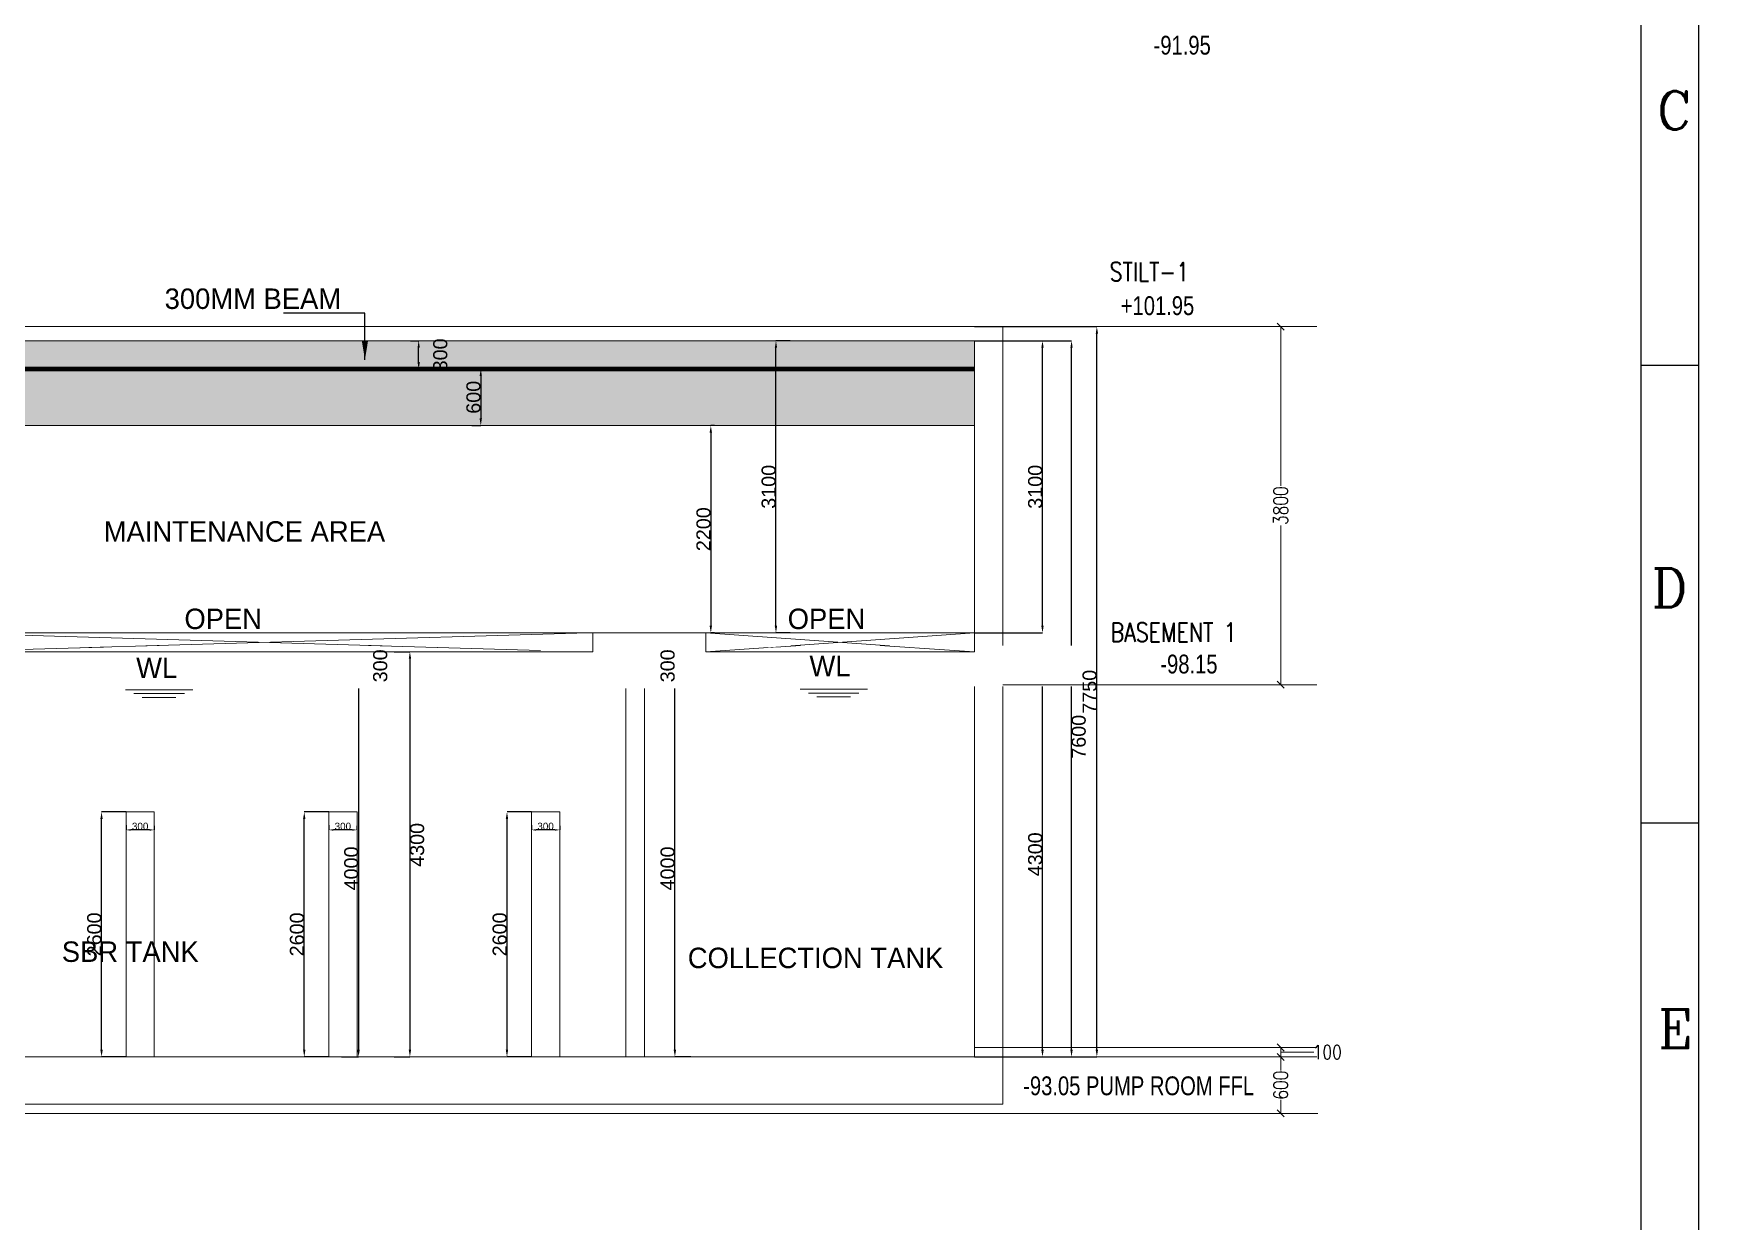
# Model space of a CAD drawing. Header units: millimetres. Extents: x -586673698 to -573385747, y -389867798 to -389752240.
# Drawn here: x -586616213 to -586598264, y -389782979 to -389770379 of the extents above; entities that cross this region are included whole.
import ezdxf

# ---------------------------------------------------------------- set-up
doc = ezdxf.new("R2010")
doc.units = ezdxf.units.MM
doc.header["$LTSCALE"] = 100
doc.linetypes.add('DASHED', pattern=[19.05, 12.7, -6.35])
doc.layers.add('dim', color=11, linetype='Continuous', lineweight=13)
doc.layers.add('PL-DOMESTIC WATER TANK', color=171, linetype='Continuous', lineweight=0)
for name, color, linetype in [('DT-PL-SHAFT', 230, 'Continuous'), ('DT-PL-SUMP', 230, 'Continuous'), ('LINE', 9, 'Continuous'), ('PL-TEXT', 241, 'Continuous'), ('T', 2, 'Continuous')]:
    doc.layers.add(name, color=color, linetype=linetype)
doc.styles.add('Arial', font='arial.ttf')
doc.styles.add('combine', font='romanc.shx', dxfattribs={"width": 0.8})
doc.styles.add('simplex-0.8', font='simplex.shx', dxfattribs={"width": 0.8})
doc.styles.add('style1', font='romanc.shx')
doc.dimstyles.new('75 ISO', dxfattribs={"dimtxt": 100, "dimasz": 75, "dimexe": 75, "dimexo": 0.7, "dimgap": 0.4, "dimtad": 0, "dimtoh": 1, "dimdec": 0, "dimdsep": 46, "dimtxsty": 'combine', "dimblk": 'OBLIQUE', "dimcen": 0, "dimclrd": 11, "dimclre": 2, "dimclrt": 4, "dimadec": 1, "dimazin": 2, "dimtfac": 1, "dimtdec": 0, "dimtmove": 2, "dimatfit": 3, "dimldrblk": 'OBLIQUE', "dimfxl": 0, "dimtolj": 1, "dimtzin": 0, "dimlwd": -1, "dimlwe": -1, "dimarcsym": 0})
doc.dimstyles.new('V Mts', dxfattribs={"dimtxt": 150, "dimasz": 75, "dimexe": 0.1, "dimexo": 0, "dimgap": 0.01, "dimtad": 1, "dimdec": 0, "dimzin": 3, "dimdsep": 46, "dimtxsty": 'Arial', "dimsah": 1, "dimcen": 0.09375, "dimdle": 0.01, "dimclrd": 8, "dimclre": 8, "dimclrt": 256, "dimadec": 0, "dimazin": 0, "dimtfac": 0.7, "dimtdec": 3, "dimtofl": 0, "dimtmove": 2, "dimatfit": 3, "dimfxl": 0, "dimfrac": 1, "dimtolj": 1, "dimtzin": 0, "dimarcsym": 0})
pattern_1 = [(0, (-585751073, -389642310.62), (0, 160), []), (90, (-585751072.99, -389642310.616), (-80, 160), [160, -160])]

# ---------------------------------------------------------------- blocks, each defined once
blk = doc.blocks.new('SHEET')
at = {"color": 7}
for p, q in [((1476, -988.65), (1476, 13.35)), ((1464, -976.65), (1464, 1.35)), ((1464, -296.85), (1476, -296.85)), ((1464, -392.25), (1476, -392.25))]:
    blk.add_line(p, q, dxfattribs=at)
at = {"layer": 'T', "color": 7, "style": 'style1'}
for s, p in [('C', (1467.22, -247.73)), ('D', (1466.17, -347.24)), ('E', (1467.55, -439.14))]:
    blk.add_text(s, height=8, dxfattribs=at).set_placement(p)
blk = doc.blocks.new('*D953')
at = {"layer": 'Defpoints', "color": 0, "ltscale": 5, "transparency": 16777216}
for p in [(-586609414, -389777236), (-586609246, -389777236, 3), (-586609246, -389781236, 3)]:
    blk.add_point(p, dxfattribs=at)
at = {"layer": 'DT-PL-SHAFT', "color": 8, "lineweight": -2, "ltscale": 5, "transparency": 16777216}
for p, q in [((-586609246, -389777236), (-586609415, -389777236)), ((-586609414, -389781161), (-586609414, -389777311)), ((-586609246, -389781236), (-586609415, -389781236))]:
    blk.add_line(p, q, dxfattribs=at)
at = {"layer": 'DT-PL-SHAFT', "color": 8, "ltscale": 5, "transparency": 16777216}
for points in [[(-586609427, -389777311), (-586609402, -389777311), (-586609414, -389777236)], [(-586609427, -389781161), (-586609402, -389781161), (-586609414, -389781236)]]:
    blk.add_solid(points, dxfattribs=at)
at = {"layer": 'DT-PL-SHAFT', "lineweight": 13, "ltscale": 5, "transparency": 16777216, "insert": (-586609491, -389779236), "char_height": 150, "attachment_point": 5, "rotation": 90, "style": 'Arial'}
blk.add_mtext('\\A1;4000', dxfattribs=at)
blk = doc.blocks.new('*D954')
at = {"layer": 'Defpoints', "color": 0, "ltscale": 5, "transparency": 16777216}
for p in [(-586609414, -389776936), (-586609330, -389776936, 3), (-586609330, -389777236)]:
    blk.add_point(p, dxfattribs=at)
at = {"layer": 'DT-PL-SHAFT', "color": 8, "lineweight": -2, "ltscale": 5, "transparency": 16777216}
for p, q in [((-586609330, -389776936), (-586609415, -389776936)), ((-586609414, -389777161), (-586609414, -389777011)), ((-586609330, -389777236), (-586609415, -389777236))]:
    blk.add_line(p, q, dxfattribs=at)
at = {"layer": 'DT-PL-SHAFT', "color": 8, "ltscale": 5, "transparency": 16777216}
for points in [[(-586609427, -389777011), (-586609402, -389777011), (-586609414, -389776936)], [(-586609427, -389777161), (-586609402, -389777161), (-586609414, -389777236)]]:
    blk.add_solid(points, dxfattribs=at)
at = {"layer": 'DT-PL-SHAFT', "lineweight": 13, "ltscale": 5, "transparency": 16777216, "insert": (-586609491, -389777086), "char_height": 150, "attachment_point": 5, "rotation": 90, "style": 'Arial'}
blk.add_mtext('\\A1;300', dxfattribs=at)
blk = doc.blocks.new('*D955')
at = {"layer": 'Defpoints', "color": 0, "ltscale": 5, "transparency": 16777216}
for p in [(-586606236, -389776936, 3), (-586605515, -389776936), (-586606236, -389781236, 3)]:
    blk.add_point(p, dxfattribs=at)
at = {"layer": 'DT-PL-SHAFT', "color": 8, "lineweight": -2, "ltscale": 5, "transparency": 16777216}
for p, q in [((-586606236, -389776936), (-586605515, -389776936)), ((-586605515, -389781161), (-586605515, -389777011)), ((-586606236, -389781236), (-586605515, -389781236))]:
    blk.add_line(p, q, dxfattribs=at)
at = {"layer": 'DT-PL-SHAFT', "color": 8, "ltscale": 5, "transparency": 16777216}
for points in [[(-586605528, -389777011), (-586605503, -389777011), (-586605515, -389776936)], [(-586605528, -389781161), (-586605503, -389781161), (-586605515, -389781236)]]:
    blk.add_solid(points, dxfattribs=at)
at = {"layer": 'DT-PL-SHAFT', "lineweight": 13, "ltscale": 5, "transparency": 16777216, "insert": (-586605592, -389779086), "char_height": 150, "attachment_point": 5, "rotation": 90, "style": 'Arial'}
blk.add_mtext('\\A1;4300', dxfattribs=at)
blk = doc.blocks.new('*D956')
at = {"layer": 'Defpoints', "color": 0, "ltscale": 5, "transparency": 16777216}
for p in [(-586606236, -389773636, 0), (-586605515, -389773636), (-586606236, -389776736, 3)]:
    blk.add_point(p, dxfattribs=at)
at = {"layer": 'DT-PL-SHAFT', "color": 8, "lineweight": -2, "ltscale": 5, "transparency": 16777216}
for p, q in [((-586606236, -389773636), (-586605515, -389773636)), ((-586605515, -389776661), (-586605515, -389773711)), ((-586606236, -389776736), (-586605515, -389776736))]:
    blk.add_line(p, q, dxfattribs=at)
at = {"layer": 'DT-PL-SHAFT', "color": 8, "ltscale": 5, "transparency": 16777216}
for points in [[(-586605528, -389773711), (-586605503, -389773711), (-586605515, -389773636)], [(-586605528, -389776661), (-586605503, -389776661), (-586605515, -389776736)]]:
    blk.add_solid(points, dxfattribs=at)
at = {"layer": 'DT-PL-SHAFT', "lineweight": 13, "ltscale": 5, "transparency": 16777216, "insert": (-586605592, -389775186), "char_height": 150, "attachment_point": 5, "rotation": 90, "style": 'Arial'}
blk.add_mtext('\\A1;3100', dxfattribs=at)
blk = doc.blocks.new('*D957')
at = {"layer": 'Defpoints', "color": 0, "ltscale": 5, "transparency": 16777216}
for p in [(-586606236, -389773636, 0), (-586605207, -389773636), (-586606236, -389781236, 3)]:
    blk.add_point(p, dxfattribs=at)
at = {"layer": 'DT-PL-SHAFT', "color": 8, "lineweight": -2, "ltscale": 5, "transparency": 16777216}
for p, q in [((-586606236, -389773636), (-586605207, -389773636)), ((-586605207, -389781161), (-586605207, -389773711)), ((-586606236, -389781236), (-586605207, -389781236))]:
    blk.add_line(p, q, dxfattribs=at)
at = {"layer": 'DT-PL-SHAFT', "color": 8, "ltscale": 5, "transparency": 16777216}
for points in [[(-586605220, -389773711), (-586605195, -389773711), (-586605207, -389773636)], [(-586605220, -389781161), (-586605195, -389781161), (-586605207, -389781236)]]:
    blk.add_solid(points, dxfattribs=at)
at = {"layer": 'DT-PL-SHAFT', "lineweight": 13, "ltscale": 5, "transparency": 16777216, "insert": (-586605131, -389777839), "char_height": 150, "attachment_point": 5, "rotation": 90, "style": 'Arial'}
blk.add_mtext('\\A1;7600', dxfattribs=at)
blk = doc.blocks.new('*D959')
at = {"layer": 'Defpoints', "color": 0, "ltscale": 5, "transparency": 16777216}
for p in [(-586608342, -389773636), (-586608193, -389773636, 0), (-586608193, -389776736, 3)]:
    blk.add_point(p, dxfattribs=at)
at = {"layer": 'DT-PL-SHAFT', "color": 8, "lineweight": -2, "ltscale": 5, "transparency": 16777216}
for p, q in [((-586608193, -389773636), (-586608342, -389773636)), ((-586608342, -389776661), (-586608342, -389773711)), ((-586608193, -389776736), (-586608342, -389776736))]:
    blk.add_line(p, q, dxfattribs=at)
at = {"layer": 'DT-PL-SHAFT', "color": 8, "ltscale": 5, "transparency": 16777216}
for points in [[(-586608355, -389773711), (-586608330, -389773711), (-586608342, -389773636)], [(-586608355, -389776661), (-586608330, -389776661), (-586608342, -389776736)]]:
    blk.add_solid(points, dxfattribs=at)
at = {"layer": 'DT-PL-SHAFT', "lineweight": 13, "ltscale": 5, "transparency": 16777216, "insert": (-586608419, -389775186), "char_height": 150, "attachment_point": 5, "rotation": 90, "style": 'Arial'}
blk.add_mtext('\\A1;3100', dxfattribs=at)
blk = doc.blocks.new('*D966')
at = {"layer": 'Defpoints', "color": 0, "ltscale": 5, "transparency": 16777216}
for p in [(-586612217, -389773636, 0), (-586612132, -389773636), (-586612217, -389773936, 0)]:
    blk.add_point(p, dxfattribs=at)
at = {"layer": 'DT-PL-SHAFT', "color": 8, "lineweight": -2, "ltscale": 5, "transparency": 16777216}
for p, q in [((-586612217, -389773636), (-586612131, -389773636)), ((-586612132, -389773861), (-586612132, -389773711)), ((-586612217, -389773936), (-586612131, -389773936))]:
    blk.add_line(p, q, dxfattribs=at)
at = {"layer": 'DT-PL-SHAFT', "color": 8, "ltscale": 5, "transparency": 16777216}
for points in [[(-586612144, -389773711), (-586612119, -389773711), (-586612132, -389773636)], [(-586612144, -389773861), (-586612119, -389773861), (-586612132, -389773936)]]:
    blk.add_solid(points, dxfattribs=at)
at = {"layer": 'DT-PL-SHAFT', "lineweight": 13, "ltscale": 5, "transparency": 16777216, "insert": (-586611902, -389773786), "char_height": 150, "attachment_point": 5, "rotation": 90, "style": 'Arial'}
blk.add_mtext('\\A1;300', dxfattribs=at)
blk = doc.blocks.new('*D967')
at = {"layer": 'Defpoints', "color": 0, "ltscale": 5, "transparency": 16777216}
for p in [(-586611569, -389773936, 0), (-586611569, -389774536, 0), (-586611473, -389774536)]:
    blk.add_point(p, dxfattribs=at)
at = {"layer": 'DT-PL-SHAFT', "color": 8, "lineweight": -2, "ltscale": 5, "transparency": 16777216}
for p, q in [((-586611569, -389773936), (-586611473, -389773936)), ((-586611473, -389774011), (-586611473, -389774461)), ((-586611569, -389774536), (-586611473, -389774536))]:
    blk.add_line(p, q, dxfattribs=at)
at = {"layer": 'DT-PL-SHAFT', "color": 8, "ltscale": 5, "transparency": 16777216}
for points in [[(-586611486, -389774011), (-586611461, -389774011), (-586611473, -389773936)], [(-586611486, -389774461), (-586611461, -389774461), (-586611473, -389774536)]]:
    blk.add_solid(points, dxfattribs=at)
at = {"layer": 'DT-PL-SHAFT', "lineweight": 13, "ltscale": 5, "transparency": 16777216, "insert": (-586611550, -389774236), "char_height": 150, "attachment_point": 5, "rotation": 90, "style": 'Arial'}
blk.add_mtext('\\A1;600', dxfattribs=at)
blk = doc.blocks.new('*D970')
at = {"layer": 'Defpoints', "color": 0, "ltscale": 5, "transparency": 16777216}
for p in [(-586608993, -389774536, 0), (-586609033, -389776736), (-586608993, -389776736, 3)]:
    blk.add_point(p, dxfattribs=at)
at = {"layer": 'DT-PL-SHAFT', "color": 8, "lineweight": -2, "ltscale": 5, "transparency": 16777216}
for p, q in [((-586608993, -389774536), (-586609033, -389774536)), ((-586609033, -389774611), (-586609033, -389776661)), ((-586608993, -389776736), (-586609033, -389776736))]:
    blk.add_line(p, q, dxfattribs=at)
at = {"layer": 'DT-PL-SHAFT', "color": 8, "ltscale": 5, "transparency": 16777216}
for points in [[(-586609046, -389774611), (-586609021, -389774611), (-586609033, -389774536)], [(-586609046, -389776661), (-586609021, -389776661), (-586609033, -389776736)]]:
    blk.add_solid(points, dxfattribs=at)
at = {"layer": 'DT-PL-SHAFT', "lineweight": 13, "ltscale": 5, "transparency": 16777216, "insert": (-586609110, -389775636), "char_height": 150, "attachment_point": 5, "rotation": 90, "style": 'Arial'}
blk.add_mtext('\\A1;2200', dxfattribs=at)
blk = doc.blocks.new('*D971')
at = {"layer": 'Defpoints', "color": 0, "ltscale": 5, "transparency": 16777216}
for p in [(-586612951, -389777236, 3), (-586612951, -389781236, 3), (-586612769, -389781236)]:
    blk.add_point(p, dxfattribs=at)
at = {"layer": 'DT-PL-SHAFT', "color": 8, "lineweight": -2, "ltscale": 5, "transparency": 16777216}
for p, q in [((-586612951, -389777236), (-586612769, -389777236)), ((-586612769, -389777311), (-586612769, -389781161)), ((-586612951, -389781236), (-586612769, -389781236))]:
    blk.add_line(p, q, dxfattribs=at)
at = {"layer": 'DT-PL-SHAFT', "color": 8, "ltscale": 5, "transparency": 16777216}
for points in [[(-586612782, -389777311), (-586612757, -389777311), (-586612769, -389777236)], [(-586612782, -389781161), (-586612757, -389781161), (-586612769, -389781236)]]:
    blk.add_solid(points, dxfattribs=at)
at = {"layer": 'DT-PL-SHAFT', "lineweight": 13, "ltscale": 5, "transparency": 16777216, "insert": (-586612846, -389779236), "char_height": 150, "attachment_point": 5, "rotation": 90, "style": 'Arial'}
blk.add_mtext('\\A1;4000', dxfattribs=at)
blk = doc.blocks.new('*D972')
at = {"layer": 'Defpoints', "color": 0, "ltscale": 5, "transparency": 16777216}
for p in [(-586612860, -389776936, 3), (-586612769, -389776936), (-586612860, -389777236)]:
    blk.add_point(p, dxfattribs=at)
at = {"layer": 'DT-PL-SHAFT', "color": 8, "lineweight": -2, "ltscale": 5, "transparency": 16777216}
for p, q in [((-586612860, -389776936), (-586612769, -389776936)), ((-586612769, -389777161), (-586612769, -389777011)), ((-586612860, -389777236), (-586612769, -389777236))]:
    blk.add_line(p, q, dxfattribs=at)
at = {"layer": 'DT-PL-SHAFT', "color": 8, "ltscale": 5, "transparency": 16777216}
for points in [[(-586612782, -389777011), (-586612757, -389777011), (-586612769, -389776936)], [(-586612782, -389777161), (-586612757, -389777161), (-586612769, -389777236)]]:
    blk.add_solid(points, dxfattribs=at)
at = {"layer": 'DT-PL-SHAFT', "lineweight": 13, "ltscale": 5, "transparency": 16777216, "insert": (-586612539, -389777086), "char_height": 150, "attachment_point": 5, "rotation": 90, "style": 'Arial'}
blk.add_mtext('\\A1;300', dxfattribs=at)
blk = doc.blocks.new('*D973')
at = {"layer": 'Defpoints', "color": 0, "ltscale": 5, "transparency": 16777216}
for p in [(-586612391, -389776936, 3), (-586612391, -389781236, 3), (-586612225, -389781236)]:
    blk.add_point(p, dxfattribs=at)
at = {"layer": 'DT-PL-SHAFT', "color": 8, "lineweight": -2, "ltscale": 5, "transparency": 16777216}
for p, q in [((-586612391, -389776936), (-586612225, -389776936)), ((-586612225, -389777011), (-586612225, -389781161)), ((-586612391, -389781236), (-586612225, -389781236))]:
    blk.add_line(p, q, dxfattribs=at)
at = {"layer": 'DT-PL-SHAFT', "color": 8, "ltscale": 5, "transparency": 16777216}
for points in [[(-586612237, -389777011), (-586612212, -389777011), (-586612225, -389776936)], [(-586612237, -389781161), (-586612212, -389781161), (-586612225, -389781236)]]:
    blk.add_solid(points, dxfattribs=at)
at = {"layer": 'DT-PL-SHAFT', "lineweight": 13, "ltscale": 5, "transparency": 16777216, "insert": (-586612148, -389778986), "char_height": 150, "attachment_point": 5, "rotation": 90, "style": 'Arial'}
blk.add_mtext('\\A1;4300', dxfattribs=at)
blk = doc.blocks.new('*D975')
at = {"layer": 'Defpoints', "color": 0, "ltscale": 5, "transparency": 16777216}
for p in [(-586610936, -389778777), (-586610936, -389778827), (-586610636, -389778785)]:
    blk.add_point(p, dxfattribs=at)
at = {"layer": 'DT-PL-SHAFT', "color": 8, "lineweight": -2, "ltscale": 5, "transparency": 16777216}
for p, q in [((-586610936, -389778777), (-586610936, -389778827)), ((-586610686, -389778827), (-586610886, -389778827)), ((-586610636, -389778785), (-586610636, -389778827))]:
    blk.add_line(p, q, dxfattribs=at)
at = {"layer": 'DT-PL-SHAFT', "color": 8, "ltscale": 5, "transparency": 16777216}
for points in [[(-586610886, -389778819), (-586610886, -389778836), (-586610936, -389778827)], [(-586610686, -389778819), (-586610686, -389778836), (-586610636, -389778827)]]:
    blk.add_solid(points, dxfattribs=at)
at = {"layer": 'DT-PL-SHAFT', "lineweight": 13, "ltscale": 5, "transparency": 16777216, "insert": (-586610786, -389778789), "char_height": 75, "attachment_point": 5, "style": 'Arial'}
blk.add_mtext('\\A1;300', dxfattribs=at)
blk = doc.blocks.new('*D976')
at = {"layer": 'Defpoints', "color": 0, "ltscale": 5, "transparency": 16777216}
for p in [(-586611195, -389778636), (-586610936, -389778636, 3), (-586610936, -389781236, 3)]:
    blk.add_point(p, dxfattribs=at)
at = {"layer": 'DT-PL-SHAFT', "color": 8, "lineweight": -2, "ltscale": 5, "transparency": 16777216}
for p, q in [((-586610936, -389778636), (-586611195, -389778636)), ((-586611195, -389781161), (-586611195, -389778711)), ((-586610936, -389781236), (-586611195, -389781236))]:
    blk.add_line(p, q, dxfattribs=at)
at = {"layer": 'DT-PL-SHAFT', "color": 8, "ltscale": 5, "transparency": 16777216}
for points in [[(-586611208, -389778711), (-586611183, -389778711), (-586611195, -389778636)], [(-586611208, -389781161), (-586611183, -389781161), (-586611195, -389781236)]]:
    blk.add_solid(points, dxfattribs=at)
at = {"layer": 'DT-PL-SHAFT', "lineweight": 13, "ltscale": 5, "transparency": 16777216, "insert": (-586611272, -389779936), "char_height": 150, "attachment_point": 5, "rotation": 90, "style": 'Arial'}
blk.add_mtext('\\A1;2600', dxfattribs=at)
blk = doc.blocks.new('*D977')
at = {"layer": 'Defpoints', "color": 0, "ltscale": 5, "transparency": 16777216}
for p in [(-586613086, -389778777), (-586613086, -389778827), (-586612786, -389778785)]:
    blk.add_point(p, dxfattribs=at)
at = {"layer": 'DT-PL-SHAFT', "color": 8, "lineweight": -2, "ltscale": 5, "transparency": 16777216}
for p, q in [((-586613086, -389778777), (-586613086, -389778827)), ((-586612836, -389778827), (-586613036, -389778827)), ((-586612786, -389778785), (-586612786, -389778827))]:
    blk.add_line(p, q, dxfattribs=at)
at = {"layer": 'DT-PL-SHAFT', "color": 8, "ltscale": 5, "transparency": 16777216}
for points in [[(-586613036, -389778819), (-586613036, -389778836), (-586613086, -389778827)], [(-586612836, -389778819), (-586612836, -389778836), (-586612786, -389778827)]]:
    blk.add_solid(points, dxfattribs=at)
at = {"layer": 'DT-PL-SHAFT', "lineweight": 13, "ltscale": 5, "transparency": 16777216, "insert": (-586612936, -389778789), "char_height": 75, "attachment_point": 5, "style": 'Arial'}
blk.add_mtext('\\A1;300', dxfattribs=at)
blk = doc.blocks.new('*D978')
at = {"layer": 'Defpoints', "color": 0, "ltscale": 5, "transparency": 16777216}
for p in [(-586613345, -389778636), (-586613086, -389778636, 3), (-586613086, -389781236, 3)]:
    blk.add_point(p, dxfattribs=at)
at = {"layer": 'DT-PL-SHAFT', "color": 8, "lineweight": -2, "ltscale": 5, "transparency": 16777216}
for p, q in [((-586613086, -389778636), (-586613345, -389778636)), ((-586613345, -389781161), (-586613345, -389778711)), ((-586613086, -389781236), (-586613345, -389781236))]:
    blk.add_line(p, q, dxfattribs=at)
at = {"layer": 'DT-PL-SHAFT', "color": 8, "ltscale": 5, "transparency": 16777216}
for points in [[(-586613358, -389778711), (-586613333, -389778711), (-586613345, -389778636)], [(-586613358, -389781161), (-586613333, -389781161), (-586613345, -389781236)]]:
    blk.add_solid(points, dxfattribs=at)
at = {"layer": 'DT-PL-SHAFT', "lineweight": 13, "ltscale": 5, "transparency": 16777216, "insert": (-586613422, -389779936), "char_height": 150, "attachment_point": 5, "rotation": 90, "style": 'Arial'}
blk.add_mtext('\\A1;2600', dxfattribs=at)
blk = doc.blocks.new('*D979')
at = {"layer": 'Defpoints', "color": 0, "ltscale": 5, "transparency": 16777216}
for p in [(-586615236, -389778777), (-586615236, -389778827), (-586614936, -389778785)]:
    blk.add_point(p, dxfattribs=at)
at = {"layer": 'DT-PL-SHAFT', "color": 8, "lineweight": -2, "ltscale": 5, "transparency": 16777216}
for p, q in [((-586615236, -389778777), (-586615236, -389778827)), ((-586614986, -389778827), (-586615186, -389778827)), ((-586614936, -389778785), (-586614936, -389778827))]:
    blk.add_line(p, q, dxfattribs=at)
at = {"layer": 'DT-PL-SHAFT', "color": 8, "ltscale": 5, "transparency": 16777216}
for points in [[(-586615186, -389778819), (-586615186, -389778836), (-586615236, -389778827)], [(-586614986, -389778819), (-586614986, -389778836), (-586614936, -389778827)]]:
    blk.add_solid(points, dxfattribs=at)
at = {"layer": 'DT-PL-SHAFT', "lineweight": 13, "ltscale": 5, "transparency": 16777216, "insert": (-586615086, -389778789), "char_height": 75, "attachment_point": 5, "style": 'Arial'}
blk.add_mtext('\\A1;300', dxfattribs=at)
blk = doc.blocks.new('*D980')
at = {"layer": 'Defpoints', "color": 0, "ltscale": 5, "transparency": 16777216}
for p in [(-586615495, -389778636), (-586615236, -389778636, 3), (-586615236, -389781236, 3)]:
    blk.add_point(p, dxfattribs=at)
at = {"layer": 'DT-PL-SHAFT', "color": 8, "lineweight": -2, "ltscale": 5, "transparency": 16777216}
for p, q in [((-586615236, -389778636), (-586615495, -389778636)), ((-586615495, -389781161), (-586615495, -389778711)), ((-586615236, -389781236), (-586615495, -389781236))]:
    blk.add_line(p, q, dxfattribs=at)
at = {"layer": 'DT-PL-SHAFT', "color": 8, "ltscale": 5, "transparency": 16777216}
for points in [[(-586615508, -389778711), (-586615483, -389778711), (-586615495, -389778636)], [(-586615508, -389781161), (-586615483, -389781161), (-586615495, -389781236)]]:
    blk.add_solid(points, dxfattribs=at)
at = {"layer": 'DT-PL-SHAFT', "lineweight": 13, "ltscale": 5, "transparency": 16777216, "insert": (-586615572, -389779936), "char_height": 150, "attachment_point": 5, "rotation": 90, "style": 'Arial'}
blk.add_mtext('\\A1;2600', dxfattribs=at)
blk = doc.blocks.new('_Oblique')
at = {"color": 0, "linetype": 'ByBlock', "lineweight": -2}
blk.add_line((-0.5, -0.5), (0.5, 0.5), dxfattribs=at)
blk = doc.blocks.new('*D985')
at = {"layer": 'Defpoints', "color": 0, "transparency": 16777216}
for p in [(-586603119, -389773486, 0), (-586603119, -389777286, -3), (-586602989, -389777286)]:
    blk.add_point(p, dxfattribs=at)
at = {"layer": 'dim', "color": 2, "transparency": 16777216}
for p, q in [((-586602990, -389773486), (-586602939, -389773486)), ((-586602990, -389777286), (-586602939, -389777286))]:
    blk.add_line(p, q, dxfattribs=at)
at = {"layer": 'dim', "color": 11, "transparency": 16777216}
for p, q in [((-586602989, -389773486), (-586602989, -389775175)), ((-586602989, -389777286), (-586602989, -389775598))]:
    blk.add_line(p, q, dxfattribs=at)
at = {"layer": 'dim', "color": 11, "transparency": 16777216, "xscale": 75, "yscale": 75, "zscale": 75}
for p, rotation in [((-586602989, -389773486), 90), ((-586602989, -389777286), 270)]:
    blk.add_blockref('_Oblique', p, dxfattribs=dict(at, rotation=rotation))
at = {"layer": 'dim', "color": 4, "lineweight": 13, "transparency": 16777216, "insert": (-586602989, -389775386), "char_height": 150, "attachment_point": 5, "rotation": 90, "style": 'simplex-0.8'}
blk.add_mtext('\\A1;3800', dxfattribs=at)
blk = doc.blocks.new('*D874')
at = {"layer": 'Defpoints', "color": 0, "transparency": 16777216}
for p in [(-586603119, -389781136, 8), (-586603119, -389781236, 8), (-586602989, -389781236)]:
    blk.add_point(p, dxfattribs=at)
at = {"layer": 'dim', "color": 2, "transparency": 16777216}
for p, q in [((-586602990, -389781136), (-586602939, -389781136)), ((-586602990, -389781236), (-586602939, -389781236))]:
    blk.add_line(p, q, dxfattribs=at)
at = {"layer": 'dim', "color": 11, "transparency": 16777216}
for p, q in [((-586602989, -389781136), (-586602989, -389781236)), ((-586602989, -389781186), (-586602639, -389781186)), ((-586602639, -389781186), (-586602638, -389781186))]:
    blk.add_line(p, q, dxfattribs=at)
at = {"layer": 'dim', "color": 11, "transparency": 16777216, "xscale": 75, "yscale": 75, "zscale": 75}
for p, rotation in [((-586602989, -389781136), 90), ((-586602989, -389781236), 270)]:
    blk.add_blockref('_Oblique', p, dxfattribs=dict(at, rotation=rotation))
at = {"layer": 'dim', "color": 4, "lineweight": 13, "transparency": 16777216, "insert": (-586602495, -389781186), "char_height": 150, "attachment_point": 5, "style": 'simplex-0.8'}
blk.add_mtext('\\A1;100', dxfattribs=at)
blk = doc.blocks.new('*D876')
at = {"layer": 'Defpoints', "color": 0, "transparency": 16777216}
for p in [(-586603119, -389781236, -3), (-586603119, -389781836, 3), (-586602989, -389781836)]:
    blk.add_point(p, dxfattribs=at)
at = {"layer": 'dim', "color": 2, "transparency": 16777216}
for p, q in [((-586602990, -389781236), (-586602939, -389781236)), ((-586602990, -389781836), (-586602939, -389781836))]:
    blk.add_line(p, q, dxfattribs=at)
at = {"layer": 'dim', "color": 11, "transparency": 16777216}
for p, q in [((-586602989, -389781236), (-586602989, -389781382)), ((-586602989, -389781836), (-586602989, -389781691))]:
    blk.add_line(p, q, dxfattribs=at)
at = {"layer": 'dim', "color": 11, "transparency": 16777216, "xscale": 75, "yscale": 75, "zscale": 75}
for p, rotation in [((-586602989, -389781236), 90), ((-586602989, -389781836), 270)]:
    blk.add_blockref('_Oblique', p, dxfattribs=dict(at, rotation=rotation))
at = {"layer": 'dim', "color": 4, "lineweight": 13, "transparency": 16777216, "insert": (-586602989, -389781536), "char_height": 150, "attachment_point": 5, "rotation": 90, "style": 'simplex-0.8'}
blk.add_mtext('\\A1;600', dxfattribs=at)
blk = doc.blocks.new('*D827')
at = {"layer": 'Defpoints', "color": 0, "ltscale": 5, "transparency": 16777216}
for p in [(-586606236, -389773486, 8), (-586604939, -389773486), (-586606236, -389781236, 11)]:
    blk.add_point(p, dxfattribs=at)
at = {"layer": 'DT-PL-SHAFT', "color": 8, "lineweight": -2, "ltscale": 5, "transparency": 16777216}
for p, q in [((-586606236, -389773486), (-586604939, -389773486)), ((-586604939, -389781161), (-586604939, -389773561)), ((-586606236, -389781236), (-586604939, -389781236))]:
    blk.add_line(p, q, dxfattribs=at)
at = {"layer": 'DT-PL-SHAFT', "color": 8, "ltscale": 5, "transparency": 16777216}
for points in [[(-586604951, -389773561), (-586604926, -389773561), (-586604939, -389773486)], [(-586604951, -389781161), (-586604926, -389781161), (-586604939, -389781236)]]:
    blk.add_solid(points, dxfattribs=at)
at = {"layer": 'DT-PL-SHAFT', "ltscale": 5, "transparency": 16777216, "insert": (-586605015, -389777361), "char_height": 150, "attachment_point": 5, "rotation": 90, "style": 'Arial'}
blk.add_mtext('\\A1;7750', dxfattribs=at)
blk = doc.blocks.new('*D700')
at = {"layer": 'Defpoints', "color": 0, "ltscale": 5, "transparency": 16777216}
for p in [(-927883, -80050), (-926683, -80050), (-927883, -80117)]:
    blk.add_point(p, dxfattribs=at)
at = {"layer": 'DT-PL-SHAFT', "color": 8, "lineweight": -2, "ltscale": 5, "transparency": 16777216}
for p, q in [((-927883, -80050), (-927883, -80117)), ((-926683, -80050), (-926683, -80117)), ((-927858, -80117), (-927391, -80117)), ((-926708, -80117), (-927174, -80117))]:
    blk.add_line(p, q, dxfattribs=at)
at = {"layer": 'DT-PL-SHAFT', "color": 8, "ltscale": 5, "transparency": 16777216}
for points in [[(-927858, -80113), (-927858, -80121), (-927883, -80117)], [(-926708, -80113), (-926708, -80121), (-926683, -80117)]]:
    blk.add_solid(points, dxfattribs=at)
at = {"layer": 'DT-PL-SHAFT', "ltscale": 5, "transparency": 16777216, "insert": (-927283, -80117), "char_height": 75, "attachment_point": 5, "style": 'Arial'}
blk.add_mtext('\\A1;1200', dxfattribs=at)
blk = doc.blocks.new('*D701')
at = {"layer": 'Defpoints', "color": 0, "ltscale": 5, "transparency": 16777216}
for p in [(-926683, -78450), (-926584, -78450), (-926683, -80050)]:
    blk.add_point(p, dxfattribs=at)
at = {"layer": 'DT-PL-SHAFT', "color": 8, "lineweight": -2, "ltscale": 5, "transparency": 16777216}
for p, q in [((-926683, -78450), (-926584, -78450)), ((-926584, -78475), (-926584, -79132)), ((-926584, -80025), (-926584, -79348)), ((-926683, -80050), (-926584, -80050))]:
    blk.add_line(p, q, dxfattribs=at)
at = {"layer": 'DT-PL-SHAFT', "color": 8, "ltscale": 5, "transparency": 16777216}
for points in [[(-926588, -78475), (-926580, -78475), (-926584, -78450)], [(-926588, -80025), (-926580, -80025), (-926584, -80050)]]:
    blk.add_solid(points, dxfattribs=at)
at = {"layer": 'DT-PL-SHAFT', "ltscale": 5, "transparency": 16777216, "insert": (-926584, -79240), "char_height": 75, "attachment_point": 5, "rotation": 90, "style": 'Arial'}
blk.add_mtext('\\A1;1600', dxfattribs=at)
blk = doc.blocks.new('FDHHJJ')
at = {"layer": 'DT-PL-SHAFT', "color": 1, "ltscale": 5}
for base, p2, angle, picture, middle in [((-926583.8, -78450.4), (-926682.8, -78450.4), 90, '*D701', (-926583.8, -79239.9)), ((-927882.8, -80117.1), (-927882.8, -80050.4), 180, '*D700', (-927282.8, -80117.1))]:
    dim = blk.add_linear_dim(base=base, p1=(-926682.8, -80050.4), p2=p2, angle=angle, dimstyle='V Mts', override={"dimtxt": 75, "dimasz": 25}, dxfattribs=at)
    dim.commit()
    dim.dimension.update_dxf_attribs({"geometry": picture, "text_midpoint": middle, "dimtype": 129})

msp = doc.modelspace()

# ---------------------------------------------------------------- hatches: boundary and pattern name
at = {"layer": 'DT-PL-SHAFT', "lineweight": 13, "ltscale": 15}
h = msp.add_hatch(dxfattribs=at)
h.set_pattern_fill('AR-B88', color=2, scale=20)
h.set_pattern_definition(pattern_1)
h.paths.add_polyline_path([(-586637386.2, -389773636.3), (-586606235.6, -389773636.3), (-586606235.6, -389773936.3), (-586637386.2, -389773936.3)])
h = msp.add_hatch(dxfattribs=at)
h.set_pattern_fill('AR-B88', color=4, scale=20)
h.set_pattern_definition(pattern_1)
h.paths.add_polyline_path([(-586637386.2, -389773936.3), (-586606235.6, -389773936.3), (-586606235.6, -389774536.3), (-586637386.2, -389774536.3), (-586637386.1, -389774536.3), (-586637386.2, -389774536.3)])
h.paths.add_polyline_path([(-586634234.3, -389774440.8), (-586637386.2, -389774131.7)], flags=16)

# ---------------------------------------------------------------- linework, layer by layer
at = {"layer": 'DT-PL-SHAFT', "color": 1, "lineweight": 13, "ltscale": 5}
for p, q in [((-586605935.6, -389773486.3, -295.9), (-586605935.6, -389781736.3, -295.9)), ((-586606235.6, -389773786.3, -295.9), (-586606235.6, -389781236.3, -295.9)), ((-586609935.6, -389776936.3, -301), (-586609935.6, -389781236.3, -295.8)), ((-586609735.6, -389776936.3, -295.8), (-586609735.6, -389781236.3, -295.8))]:
    msp.add_line(p, q, dxfattribs=at)
for points, elevation in [([(-586605935.6, -389773486.3), (-586637686.2, -389773486.3)], -298.8), ([(-586606235.6, -389773636.3), (-586637386.1, -389773636.3)], -298.8), ([(-586606235.6, -389773636.3), (-586606235.6, -389773936.3)], -298.9), ([(-586606235.6, -389773936.3), (-586606235.6, -389774536.3)], -298.9), ([(-586609935.6, -389776736.3), (-586622435.6, -389776736.3)], -295.8), ([(-586606235.6, -389776736.3), (-586609935.6, -389776736.3)], -295.8), ([(-586609935.6, -389776936.3), (-586622136, -389776936.3)], -295.8), ([(-586606235.6, -389776936.3), (-586609735.6, -389776936.3)], -295.8), ([(-586606235.6, -389781236.3), (-586622235.6, -389781236.3)], -295.8)]:
    msp.add_lwpolyline(points, dxfattribs=dict(at, elevation=elevation))
at = {"layer": 'DT-PL-SHAFT', "color": 5, "lineweight": 13, "ltscale": 5, "const_width": 50, "elevation": -298.8}
msp.add_lwpolyline([(-586606235.6, -389773936.3), (-586637386.1, -389773936.3)], dxfattribs=at)
at = {"layer": 'DT-PL-SHAFT', "color": 11, "lineweight": 13, "ltscale": 5, "true_color": 0xf27172, "elevation": -298.8}
for points in [[(-586606235.6, -389774536.3), (-586637386.1, -389774536.3)], [(-586615064.2, -389777421.4), (-586614706.1, -389777421.4)], [(-586607909, -389777415.5), (-586607550.8, -389777415.5)]]:
    msp.add_lwpolyline(points, dxfattribs=at)
at = {"layer": 'DT-PL-SHAFT', "color": 215, "lineweight": 13, "ltscale": 5, "true_color": 0xa953a0, "elevation": -295.8}
for points in [[(-586609935.6, -389777235.8), (-586618935.6, -389777235.8)], [(-586606235.6, -389777236.3), (-586609735.6, -389777236.3)]]:
    msp.add_lwpolyline(points, dxfattribs=at)
at = {"layer": 'DT-PL-SHAFT', "color": 247, "lineweight": 13, "ltscale": 5}
for points, elevation in [([(-586614935.6, -389781236.3), (-586614935.6, -389778636.3), (-586615235.6, -389778636.3), (-586615235.6, -389781236.3)], -316.8), ([(-586612785.6, -389781236.3), (-586612785.6, -389778636.3), (-586613085.6, -389778636.3), (-586613085.6, -389781236.3)], -304.4), ([(-586610635.6, -389781236.3), (-586610635.6, -389778636.3), (-586610935.6, -389778636.3), (-586610935.6, -389781236.3)], -304.4)]:
    msp.add_lwpolyline(points, dxfattribs=dict(at, elevation=elevation))
at = {"layer": 'DT-PL-SUMP', "color": 8, "lineweight": 13, "ltscale": 0.5}
for p, q in [((-586605935.6, -389773486.3, -298.9), (-586602605.3, -389773486.3, -298.9)), ((-586606235.6, -389781136.3, -298.9), (-586602605.3, -389781136.3, -298)), ((-586606235.6, -389781236.3, -298.9), (-586602605.3, -389781236.3, -298))]:
    msp.add_line(p, q, dxfattribs=at)
at = {"layer": 'DT-PL-SUMP', "color": 8, "lineweight": 13, "ltscale": 0.5, "elevation": -295.8}
msp.add_lwpolyline([(-586623259.9, -389781836.3), (-586602596.1, -389781836.3)], dxfattribs=at)
at = {"layer": 'PL-DOMESTIC WATER TANK', "lineweight": 13, "ltscale": 200, "elevation": -295.8}
msp.add_lwpolyline([(-586605935.6, -389781736.3), (-586622235.6, -389781736.3)], dxfattribs=at)

# ---------------------------------------------------------------- block references
at = {"layer": 'DT-PL-SHAFT', "color": 1, "lineweight": 13, "xscale": -1, "rotation": 180}
msp.add_blockref('FDHHJJ', (-585737895.8, -389853681.5, -305.5), dxfattribs=at)
at = {"layer": 'LINE', "color": 7, "linetype": 'ByBlock', "lineweight": 13, "ltscale": 2, "xscale": 50.91065699553089, "yscale": 50.91065699553089, "zscale": 50.91065699553089}
msp.add_blockref('SHEET', (-586673697.7, -389758783.3, -234.9), dxfattribs=at)

# ---------------------------------------------------------------- texts
at = {"layer": 'DT-PL-SHAFT', "color": 1, "lineweight": 13}
msp.add_text('300MM BEAM', height=217.15, dxfattribs=at).set_placement((-586614826.2, -389773298.5, -301.6))
at = {"layer": 'DT-PL-SHAFT', "color": 140, "lineweight": 13}
for s, height, p in [('MAINTENANCE AREA', 217.152, (-586615472.2, -389775768.2, -304.8)), ('SBR TANK', 217.15, (-586615917, -389780227.9, -298.7)), ('COLLECTION TANK', 217.152, (-586609277.6, -389780294, -298.7))]:
    msp.add_text(s, height=height, dxfattribs=at).set_placement(p)
at = {"layer": 'DT-PL-SHAFT', "color": 30, "lineweight": 13, "true_color": 0xf8991e}
for p in [(-586614616.5, -389776695.9, -295.8), (-586608217.8, -389776695.9, -295.8)]:
    msp.add_text('OPEN', height=217.15, dxfattribs=at).set_placement(p)
at = {"layer": 'PL-TEXT', "lineweight": 13, "char_height": 200, "width": 15478.707, "attachment_point": 5, "style": 'simplex-0.8'}
for s, insert in [('{\\fCentury Gothic|b0|i0|c0|p34;-91.95}', (-586604033.6, -389770500.6, -297.5)), ('STILT-1', (-586604382.1, -389772904, -299.8)), ('{\\fCentury Gothic|b0|i0|c0|p34;+101.95}', (-586604295.5, -389773265, -299)), ('{\\fCentury Gothic|b0|i0|c0|p34;-93.05 PUMP ROOM FFL }', (-586604495.4, -389781544.4, -312.5))]:
    msp.add_mtext(s, dxfattribs=dict(at, insert=insert))

# ---------------------------------------------------------------- dimensions: what is measured, and where the dimension line sits
at = {"layer": 'dim', "lineweight": 13}
for p1, p2, picture, middle in [((-586603118.8, -389781136.3, -298.2), (-586603118.8, -389781236.3, -298.2), '*D874', (-586602637.5, -389781186.3, -306.4)), ((-586603118.8, -389781236.3, -302), (-586603118.8, -389781836.3, -295.8), '*D876', (-586602988.9, -389781536.3, -299))]:
    dim = msp.add_aligned_dim(p1=p1, p2=p2, distance=129.9, dimstyle='75 ISO', override={"dimtxt": 150, "dimexe": 50, "dimtxsty": 'simplex-0.8', "dimtmove": 1}, dxfattribs=at)
    dim.commit()
    dim.dimension.update_dxf_attribs({"geometry": picture, "text_midpoint": middle})
at = {"layer": 'DT-PL-SHAFT', "color": 1, "lineweight": 13, "ltscale": 5}
for p1, p2, distance, picture, middle in [((-586612217.4, -389773936.3, -298.8), (-586612217.4, -389773636.3, -298.8), -85.9, '*D966', (-586611901.5, -389773786.3, -298.8)), ((-586608193.3, -389776736.3, -295.8), (-586608193.3, -389773636.3, -298.8), 149.1, '*D959', (-586608419, -389775186.3, -298.8)), ((-586606235.6, -389776736.3, -295.9), (-586606235.6, -389773636.3, -298.9), -720.3, '*D956', (-586605591.9, -389775186.3, -298.8)), ((-586611568.6, -389773936.3, -298.8), (-586611568.6, -389774536.3, -298.8), 95.4, '*D967', (-586611549.8, -389774236.3, -298.8)), ((-586608993.4, -389774536.3, -298.8), (-586608993.4, -389776736.3, -295.8), -40, '*D970', (-586609110, -389775636.3, -298.8)), ((-586609330.2, -389777236.3, -298.7), (-586609330.2, -389776936.3, -295.8), 84.2, '*D954', (-586609491.2, -389777086.3, -298.7)), ((-586606235.6, -389781236.3, -295.9), (-586606235.6, -389776936.3, -295.9), -720.3, '*D955', (-586605591.9, -389779086.3, -298.8)), ((-586609245.9, -389781236.3, -295.8), (-586609245.9, -389777236.3, -295.8), 168.6, '*D953', (-586609491, -389779236.3, -298.7)), ((-586615235.6, -389781236.3, -316.8), (-586615235.6, -389778636.3, -316.8), 259.6, '*D980', (-586615571.8, -389779936.3, -319.9)), ((-586613085.6, -389781236.3, -304.4), (-586613085.6, -389778636.3, -304.4), 259.6, '*D978', (-586613421.8, -389779936.3, -307.5)), ((-586610935.6, -389781236.3, -304.4), (-586610935.6, -389778636.3, -304.4), 259.6, '*D976', (-586611271.8, -389779936.3, -307.5))]:
    dim = msp.add_aligned_dim(p1=p1, p2=p2, distance=distance, dimstyle='V Mts', dxfattribs=at)
    dim.commit()
    dim.dimension.update_dxf_attribs({"geometry": picture, "text_midpoint": middle})
dim = msp.add_linear_dim(base=(-586605207.1, -389773636.3, -298.8), p1=(-586606235.6, -389781236.3, -295.9), p2=(-586606235.6, -389773636.3, -298.9), angle=90, dimstyle='V Mts', dxfattribs=at)
dim.commit()
dim.dimension.update_dxf_attribs({"geometry": '*D957', "text_midpoint": (-586605130.5, -389777838.9, -298.8), "dimtype": 161})
at = {"layer": 'DT-PL-SHAFT', "color": 2, "lineweight": 13, "ltscale": 5}
for base, p1, p2, picture, middle in [((-586615235.6, -389778827.3, -316.8), (-586614935.6, -389778785.2, -316.8), (-586615235.6, -389778776.8, -316.8), '*D979', (-586615085.6, -389778788.9, -316.8)), ((-586613085.6, -389778827.3, -304.4), (-586612785.6, -389778785.2, -304.4), (-586613085.6, -389778776.8, -304.4), '*D977', (-586612935.6, -389778788.9, -304.4)), ((-586610935.6, -389778827.3, -304.4), (-586610635.6, -389778785.2, -304.4), (-586610935.6, -389778776.8, -304.4), '*D975', (-586610785.6, -389778788.9, -304.4))]:
    dim = msp.add_linear_dim(base=base, p1=p1, p2=p2, angle=180, dimstyle='V Mts', override={"dimtxt": 75, "dimasz": 50}, dxfattribs=at)
    dim.commit()
    dim.dimension.update_dxf_attribs({"geometry": picture, "text_midpoint": middle})

# ---------------------------------------------------------------- leaders
at = {"layer": 'DT-PL-SHAFT', "color": 1, "lineweight": 13, "ltscale": 5}
msp.add_leader([(-586612701.8, -389773837.5, -298.8), (-586612701.8, -389773344.6, -298.8), (-586613566, -389773344.6, -298.8)], dimstyle='V Mts', override={"dimasz": 200, "dimgap": 0.01, "dimtad": 0, "dimclrd": 5}, dxfattribs=at)

# ---------------------------------------------------------------- next in the draw order: texts
at = {"layer": 'DT-PL-SHAFT', "color": 140, "lineweight": 13, "insert": (-586607768.8, -389777087.7, -295.8), "char_height": 217.15, "width": 15478.707, "attachment_point": 5, "bg_fill": 2}
msp.add_mtext('WL', dxfattribs=at)

# ---------------------------------------------------------------- next in the draw order: linework, layer by layer
at = {"layer": 'DT-PL-SHAFT', "color": 11, "lineweight": 13, "ltscale": 5, "true_color": 0xf27172, "elevation": -298.8}
for points in [[(-586615331, -389777300.3), (-586614439.3, -389777300.3)], [(-586615242.1, -389777340.7), (-586614528.2, -389777340.7)], [(-586615153.1, -389777381.1), (-586614617.2, -389777381.1)], [(-586608175.7, -389777294.4), (-586607284.1, -389777294.4)], [(-586608086.8, -389777334.8), (-586607373, -389777334.8)], [(-586607997.9, -389777375.1), (-586607461.9, -389777375.1)]]:
    msp.add_lwpolyline(points, dxfattribs=at)
at = {"layer": 'DT-PL-SUMP', "color": 8, "lineweight": 13, "ltscale": 0.5}
msp.add_line((-586605935.6, -389777286.3, -298.9), (-586602605.3, -389777286.3, -298.9), dxfattribs=at)

# ---------------------------------------------------------------- next in the draw order: texts
at = {"layer": 'PL-TEXT', "lineweight": 13, "char_height": 200, "width": 15478.707, "attachment_point": 5, "style": 'simplex-0.8'}
for s, insert in [('BASEMENT 1', (-586604125.3, -389776730.2, -299.8)), ('{\\fCentury Gothic|b0|i0|c0|p34;-98.15}', (-586603962.3, -389777068.2, -298.9))]:
    msp.add_mtext(s, dxfattribs=dict(at, insert=insert))

# ---------------------------------------------------------------- next in the draw order: dimensions: what is measured, and where the dimension line sits
at = {"layer": 'dim', "lineweight": 13}
dim = msp.add_aligned_dim(p1=(-586603118.8, -389773486.3, -298.9), p2=(-586603118.8, -389777286.3, -302), distance=129.9, dimstyle='75 ISO', override={"dimtxt": 150, "dimexe": 50, "dimtxsty": 'simplex-0.8', "dimtmove": 1}, dxfattribs=at)
dim.commit()
dim.dimension.update_dxf_attribs({"geometry": '*D985', "text_midpoint": (-586602988.9, -389775386.3, -299)})
at = {"layer": 'DT-PL-SHAFT', "color": 1, "ltscale": 5}
dim = msp.add_aligned_dim(p1=(-586606235.6, -389781236.3, -295.8), p2=(-586606235.6, -389773486.3, -298.8), distance=-1296.7, dimstyle='V Mts', dxfattribs=at)
dim.commit()
dim.dimension.update_dxf_attribs({"geometry": '*D827', "text_midpoint": (-586605015.5, -389777361.3, -306.4)})

# ---------------------------------------------------------------- next in the draw order: texts
at = {"layer": 'DT-PL-SHAFT', "color": 140, "lineweight": 13, "insert": (-586614910.6, -389777107.3, -292.7), "char_height": 217.15, "width": 15478.707, "attachment_point": 5, "bg_fill": 2}
msp.add_mtext('WL', dxfattribs=at)

# ---------------------------------------------------------------- next in the draw order: linework, layer by layer
at = {"layer": 'DT-PL-SHAFT', "color": 85, "lineweight": 13, "ltscale": 5, "true_color": 0x58ba48, "elevation": -298.7}
msp.add_lwpolyline([(-586609085.5, -389776936.3), (-586606235.6, -389776936.3), (-586606235.6, -389776736.3), (-586609085.5, -389776736.3)], close=True, dxfattribs=at)
at = {"layer": 'DT-PL-SHAFT', "color": 8, "linetype": 'DASHED', "lineweight": 13, "ltscale": 5}
for points, elevation in [([(-586609085.5, -389776736.3), (-586606235.6, -389776936.3)], -298.7), ([(-586606235.6, -389776736.3), (-586609085.5, -389776936.3)], -295.9)]:
    msp.add_lwpolyline(points, dxfattribs=dict(at, elevation=elevation))

# ---------------------------------------------------------------- next in the draw order: dimensions: what is measured, and where the dimension line sits
at = {"layer": 'DT-PL-SHAFT', "color": 1, "lineweight": 13, "ltscale": 5}
for p1, p2, distance, picture, middle in [((-586612860.1624, -389777235.8496, -298.8392), (-586612860.1624, -389776936.2769, -295.7522), -90.8172, '*D972', (-586612539.3189, -389777086.0633, -298.8392)), ((-586612951.0796, -389777235.8496, -295.7522), (-586612951.0796, -389781236.2769, -295.7522), 181.7344, '*D971', (-586612845.9412, -389779236.0633, -298.8392))]:
    dim = msp.add_aligned_dim(p1=p1, p2=p2, distance=distance, dimstyle='V Mts', dxfattribs=at)
    dim.commit()
    dim.dimension.update_dxf_attribs({"geometry": picture, "text_midpoint": middle})
dim = msp.add_linear_dim(base=(-586612224.6, -389781236.3, -298.8), p1=(-586612390.8, -389776936.3, -295.8), p2=(-586612390.8, -389781236.3, -295.8), angle=270, dimstyle='V Mts', dxfattribs=at)
dim.commit()
dim.dimension.update_dxf_attribs({"geometry": '*D973', "text_midpoint": (-586612148, -389778986.3, -298.8), "dimtype": 161})

# ---------------------------------------------------------------- next in the draw order: texts
at = {"layer": 'DT-PL-SHAFT', "color": 140, "lineweight": 13, "insert": (-586620579.5, -389777107.3, -292.7), "char_height": 217.15, "width": 15478.707, "attachment_point": 5, "bg_fill": 2}
msp.add_mtext('WL', dxfattribs=at)

# ---------------------------------------------------------------- next in the draw order: linework, layer by layer
at = {"layer": 'DT-PL-SHAFT', "color": 85, "lineweight": 13, "ltscale": 5, "true_color": 0x58ba48, "elevation": -295.8}
msp.add_lwpolyline([(-586610285.3, -389776736.3), (-586617186, -389776736.3), (-586617186, -389776936.3), (-586610285.3, -389776936.3)], close=True, dxfattribs=at)
at = {"layer": 'DT-PL-SHAFT', "color": 8, "linetype": 'DASHED', "lineweight": 13, "ltscale": 5, "elevation": -295.8}
for points in [[(-586617186, -389776736.3), (-586610335.6, -389776936.3)], [(-586610335.6, -389776736.3), (-586617186, -389776936.3)]]:
    msp.add_lwpolyline(points, dxfattribs=at)

doc.saveas('drawing.dxf')
